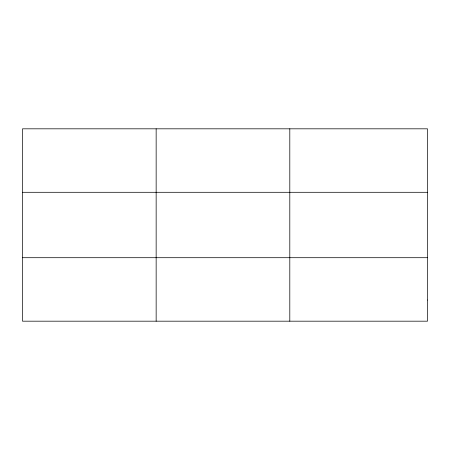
<?xml version="1.0" encoding="UTF-8"?>
<svg xmlns="http://www.w3.org/2000/svg" width="450" height="450" viewBox="0 0 450 450"><rect width="100%" height="100%" fill="white"/><g stroke="black" fill="none" stroke-linecap="round" stroke-linejoin="round"><path stroke-width="0.67" d="M156.15 128.818L156.15 321.182M289.8 128.818L289.8 321.182M22.5 192.296L427.5 192.296M22.5 257.704L427.5 257.704M427.5 300.026L427.5 321.182L22.5 321.182L22.5 128.818L427.5 128.818L427.5 300.026"/></g></svg>
